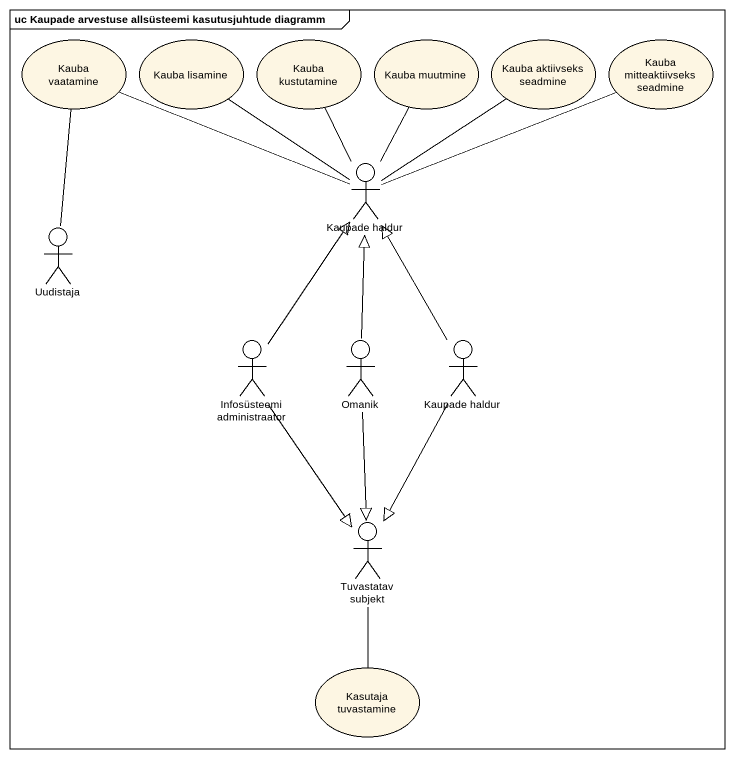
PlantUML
@startuml
mainframe uc Kaupade arvestuse allsüsteemi kasutusjuhtude diagramm
usecase "Kauba vaatamine" as Kauba_vaatamine
usecase "Kauba lisamine" as Kauba_lisamine
usecase "Kauba kustutamine" as Kauba_kustutamine
usecase "Kauba muutmine" as Kauba_muutmine
usecase "Kauba aktiivseks seadmine" as Kauba_aktiivseks_seadmine
usecase "Kauba mitteaktiivseks seadmine" as Kauba_mitteaktiivseks
actor "Kaupade haldur" as Kaupade_haldur
actor Uudistaja
actor "Infosüsteemi administraator" as Infosüsteemi_administraator
actor Omanik
actor "Kaupade haldur" as Kaupade_haldur_2
actor "Tuvastatav subjekt" as Tuvastatav_subjekt
usecase "Kasutaja tuvastamine" as Kasutaja_tuvastamine
Kaupade_haldur -left- Kauba_vaatamine
Kaupade_haldur -up- Kauba_lisamine
Kaupade_haldur -up- Kauba_kustutamine
Kaupade_haldur -up- Kauba_muutmine
Kaupade_haldur -up- Kauba_aktiivseks_seadmine
Kaupade_haldur -right- Kauba_mitteaktiivseks
Uudistaja -up- Kauba_vaatamine
Infosüsteemi_administraator -up-|> Kaupade_haldur
Infosüsteemi_administraator --|> Tuvastatav_subjekt
Omanik -up-|> Kaupade_haldur
Omanik --|> Tuvastatav_subjekt
Kaupade_haldur_2 -up-|> Kaupade_haldur
Kaupade_haldur_2 --|> Tuvastatav_subjekt
Tuvastatav_subjekt -- Kasutaja_tuvastamine
@enduml
